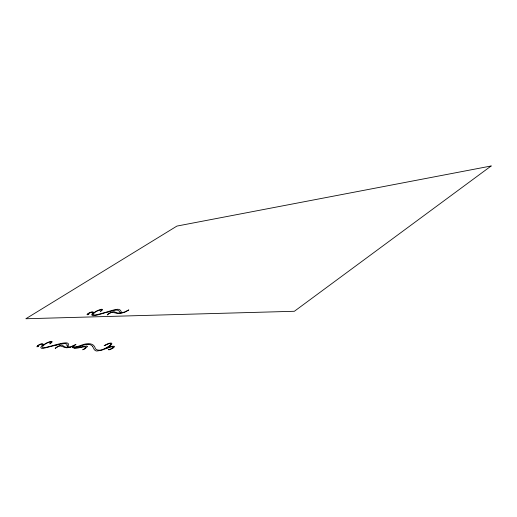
<?xml version="1.0" encoding="UTF-8"?>
<svg xmlns="http://www.w3.org/2000/svg" width="517" height="517" viewBox="0 0 517 517"><rect width="100%" height="100%" fill="white"/><g stroke="black" fill="none" stroke-linecap="round" stroke-linejoin="round"><path stroke-width="0.78" d="M55.177 348.516L56.101 347.618M108.874 349.298L109.074 349.486A2.559 0.62 -28.1 0 0 109.552 349.44L110.651 349.059A2.579 0.627 -28.1 0 0 111.601 348.568L113.107 347.353A3.451 0.834 -28.1 0 0 113.262 346.978L112.06 346.733A13.849 3.373 -28.2 0 0 111.187 346.868L109.908 347.178A8.963 2.178 -28.2 0 0 108.977 347.476L103.659 349.466A10.527 2.501 -28.1 0 1 101.08 350.364L96.802 351.004A20.751 4.911 -27.9 0 1 95.968 350.869L94.404 349.835L92.64 346.461M87.205 346.7L85.299 348.477A5.293 1.208 -28.3 0 1 84.717 348.839L82.733 349.77L84.019 349.078A2.902 0.659 -28.3 0 0 84.917 348.458C88.517 344.367 75.947 349.402 74.351 348.09M42.355 345.602L42.775 344.994M91.852 314.478L92.692 312.869A7.38 1.473 -27.8 0 0 92.711 312.636L92.517 312.391A11.361 2.268 -27.9 0 0 92.22 312.281L90.798 312.475A2.837 0.569 -27.8 0 0 90.061 312.772L88.342 313.729M92.304 313.961L93.157 312.643A8.518 1.7 -27.8 0 0 93.228 312.242L93.163 312.087A10.379 2.068 -27.9 0 0 92.808 311.874L91.49 311.971A3.516 0.698 -27.8 0 0 89.796 312.623L89.506 312.766A3.251 0.646 -27.8 0 0 88.097 313.541L87.018 314.381L87.16 314.743A2.915 0.582 -27.8 0 0 88.297 314.485L88.853 314.22L88.562 314.381M104.143 345.705L107.53 343.87A5.338 1.273 -28.1 0 1 109.184 343.294L110.819 343.042A8.873 2.12 -28.1 0 1 111.394 343.12L111.846 343.559A6.708 1.603 -28.1 0 1 111.187 344.755L110.935 345.013A6.256 1.493 -28.1 0 1 109.992 345.821L107.064 347.754A1.997 0.478 -28.1 0 0 106.515 348.083L108.337 347.476A15.407 3.755 -28.2 0 1 110.367 346.804L110.754 346.687A13.119 3.192 -28.2 0 1 112.887 346.222L114.373 346.338A4.278 1.04 -28.1 0 1 114.108 347.159L113.947 347.34A3.962 0.963 -28.1 0 1 112.725 348.335L109.1 349.847A3.554 0.866 -28.1 0 1 108.57 349.511L108.88 349.162M55.377 348.4L56.017 347.863A2.721 0.582 -28.5 0 1 56.637 347.463C60.075 343.967 63.003 347.644 66.467 347.76A39.35 8.505 -27.9 0 0 69.239 347.463A5.131 1.124 -28.3 0 0 69.937 347.314M100.518 311.408L102.347 309.916A4.511 0.911 -27.7 0 0 102.489 309.45L101.849 309.256A7.49 1.512 -27.7 0 0 101.229 309.328L98.721 310.116A5.939 1.202 -27.7 0 0 96.601 311.105A5.784 1.17 -27.7 0 0 95.645 311.628L95.122 311.932A6.353 1.286 -27.7 0 0 93.7 312.85C86.345 319.403 104.415 312.733 106.153 312.449C110.244 312.236 118.083 307.079 120.054 312.507A58.201 12.434 -26.7 0 0 120.526 312.824L123.524 312.649A5.344 1.15 -27.4 0 0 124.998 312.055L128.171 310.336A2.352 0.504 -27.4 0 0 128.604 310.038A1.79 0.388 -27.4 0 0 128.785 309.896C126.807 310.833 124.093 313.037 121.411 312.262C120.635 309.806 118.962 308.436 115.666 309.754C114.871 308.701 84.84 320.256 95.509 311.919A5.293 1.066 -27.7 0 1 97.752 310.743L101.222 309.683A7.406 1.499 -27.7 0 1 101.713 309.767L101.778 310.252L100.679 311.247M42.439 345.627L42.633 345.511A2.262 0.459 -28.6 0 0 42.95 345.285L45.535 343.618A5.513 1.131 -28.5 0 1 46.808 342.933L47.254 342.719A5.913 1.208 -28.5 0 1 49.651 341.737L51.015 341.401A7.833 1.603 -28.5 0 1 51.597 341.369L52.139 341.64A4.653 0.956 -28.5 0 1 51.816 342.28A4.046 0.827 -28.5 0 1 51.577 342.519C47.551 345.414 51.454 343.178 51.351 341.963A7.742 1.59 -28.5 0 0 50.918 341.827L47.493 342.816A5.525 1.131 -28.5 0 0 45.153 344.044C31.789 355.14 71.605 336.58 68.244 345.253A25.378 5.558 -28 0 0 68.813 346.674L69.763 346.959A5.635 1.234 -28.3 0 0 70.829 346.784L75.921 344.354M107.387 314.872L108.047 314.291A2.604 0.549 -27.6 0 1 108.628 313.916C112.021 310.633 115.582 313.832 119.233 313.476A50.756 10.644 -26.9 0 0 120.215 313.354L122.174 313.018M75.766 344.464L73.285 346.881A5.661 1.254 -28.3 0 0 73.563 347.088L75.424 346.933A25.469 5.603 -28 0 0 80.225 345.686C85.124 343.411 93.971 341.595 95.432 348.839C99.025 352.316 105.261 348.426 108.9 346.293A6.269 1.493 -28.1 0 0 110.528 344.839L110.935 343.921L109.972 343.566A8.776 2.094 -28.1 0 0 108.977 343.676L104.389 345.576M38.18 345.64L39.983 344.632A2.966 0.601 -28.6 0 1 40.727 344.341L42.071 344.212A11.885 2.404 -28.7 0 1 42.31 344.374L42.426 344.677A7.716 1.564 -28.6 0 1 42.355 344.955L41.186 346.817A9.319 1.913 -28.5 0 0 40.772 347.676L41.896 348.458A18.476 3.793 -28.4 0 0 43.202 348.393L56.256 345.117M88.581 314.31L88 314.459A2.1 0.42 -27.8 0 1 87.774 314.42L87.89 314.116A2.1 0.42 -27.8 0 1 88.342 313.696M80.219 346.106L84.866 344.749A13.843 3.147 -28.4 0 1 85.66 344.587L87.211 344.412M65.148 343.669L66.732 343.954A13.222 2.844 -28.6 0 1 66.939 344.148L67.081 345.614M67.488 346.745L67.869 347.159A18.696 4.097 -28.2 0 0 68.134 347.34L67.559 347.385A25.314 5.493 -28.1 0 1 66.551 347.405L64.018 346.558A77.136 16.738 -27.4 0 1 63.546 346.067L62.008 345.143A6.411 1.37 -28.5 0 0 59.804 345.66L56.818 347.14A4.97 1.066 -28.5 0 0 56.101 347.618M107.271 314.859L108.085 314.084A4.75 1.002 -27.6 0 1 108.744 313.638L111.633 312.21A6.126 1.292 -27.6 0 1 113.882 311.628L116.997 312.895L119.227 313.095A21.023 4.466 -27.2 0 0 120.72 312.921M88.485 344.322A56.67 12.97 -29 0 1 92.549 346.506M87.218 344.412A30.774 7.031 -28.7 0 1 88.317 344.432M80.206 346.112A38.575 8.434 -27.9 0 1 76.451 347.088L74.855 347.443A18.812 4.149 -28.1 0 1 74.086 347.586L74.467 347.67A25.288 5.616 -28 0 0 75.165 347.76L80.258 347.198A74.222 16.079 -27.4 0 0 81.867 346.862L86.63 346.041A6.753 1.538 -28.4 0 1 87.199 346.7M74.358 348.09A40.216 8.912 -27.8 0 1 72.729 347.605A5.176 1.15 -28.3 0 1 72.535 347.418M72.477 347.443A5.661 1.254 -28.3 0 1 74.189 345.446A5.603 1.228 -28.3 0 1 69.905 347.34M67.501 346.733A38.639 8.466 -27.9 0 1 67.061 345.627M56.191 345.175A53.516 11.594 -29.1 0 1 65.31 343.559M38.187 345.608A2.197 0.446 -28.6 0 0 37.683 346.028L37.483 346.422A2.197 0.446 -28.6 0 0 37.683 346.487L38.465 346.274L37.948 346.539A3.05 0.614 -28.6 0 1 36.843 346.758L37.999 345.401A3.399 0.685 -28.6 0 1 39.473 344.581L39.783 344.432A3.677 0.743 -28.6 0 1 41.483 343.792L42.711 343.779A11.251 2.275 -28.7 0 1 43.014 344.251L42.989 344.477A13.138 2.656 -28.7 0 1 42.775 344.994M491.15 165.983L294.367 311.279L25.85 318.75L176.917 226.084L491.15 165.983"/></g></svg>
